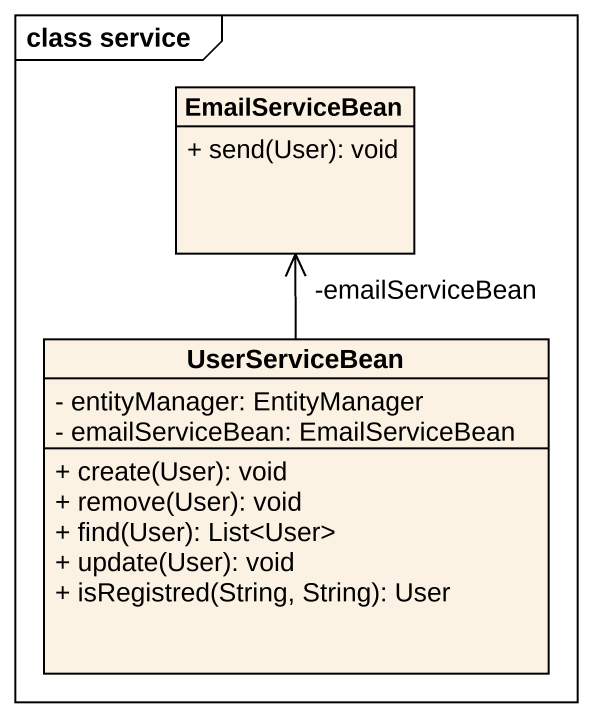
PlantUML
@startuml
mainframe class service
hide circle
hide empty members
skinparam classAttributeIconSize 0
class EmailServiceBean {
  + send(User): void
}
class UserServiceBean {
  - entityManager: EntityManager
  - emailServiceBean: EmailServiceBean
  + create(User): void
  + remove(User): void
  + find(User): List<User>
  + update(User): void
  + isRegistred(String, String): User
}
UserServiceBean -up-> "-emailServiceBean" EmailServiceBean
@enduml
